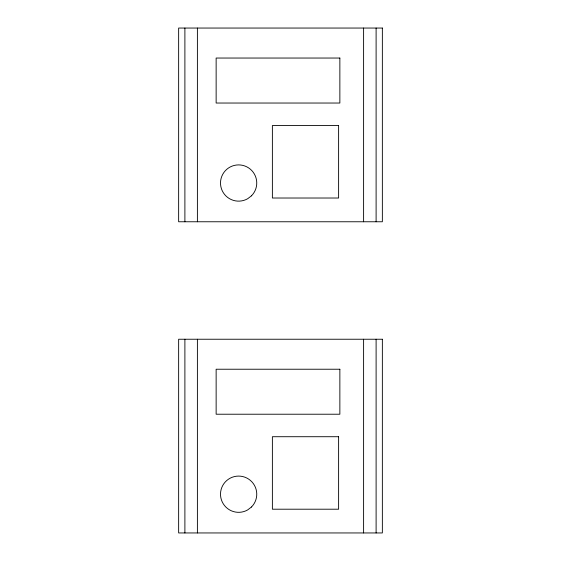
<?xml version="1.0" encoding="UTF-8"?>
<svg xmlns="http://www.w3.org/2000/svg" width="561" height="561" viewBox="0 0 561 561"><rect width="100%" height="100%" fill="white"/><g stroke="black" fill="none" stroke-linecap="round" stroke-linejoin="round"><path stroke-width="0.84" d="M376.108 28.05L376.108 221.763M376.108 339.237L376.108 532.95M363.605 28.05L363.605 221.763M363.605 339.237L363.605 532.95M197.395 28.05L197.395 221.763M197.395 339.237L197.395 532.95M184.892 28.05L184.892 221.763M184.892 339.237L184.892 532.95M251.447 195.831L247.696 198.713A18.12 18.12 0 0 1 220.578 184.597A18.12 18.12 0 0 1 244.834 165.993A18.12 18.12 0 0 1 251.447 195.831M251.447 507.025L247.696 509.9A18.12 18.12 0 0 1 220.578 495.784A18.12 18.12 0 0 1 244.834 477.18A18.12 18.12 0 0 1 251.447 507.025M382.357 28.05L178.643 28.05L178.643 221.763L382.357 221.763L382.357 28.05M339.861 58.042L216.139 58.042L216.139 103.035L339.861 103.035L339.861 58.042M338.613 125.531L272.38 125.531L272.38 198.019L338.613 198.019L338.613 125.531M382.357 339.237L178.643 339.237L178.643 532.95L382.357 532.95L382.357 339.237M339.861 369.229L216.139 369.229L216.139 414.221L339.861 414.221L339.861 369.229M338.613 436.717L272.38 436.717L272.38 509.206L338.613 509.206L338.613 436.717"/></g></svg>
